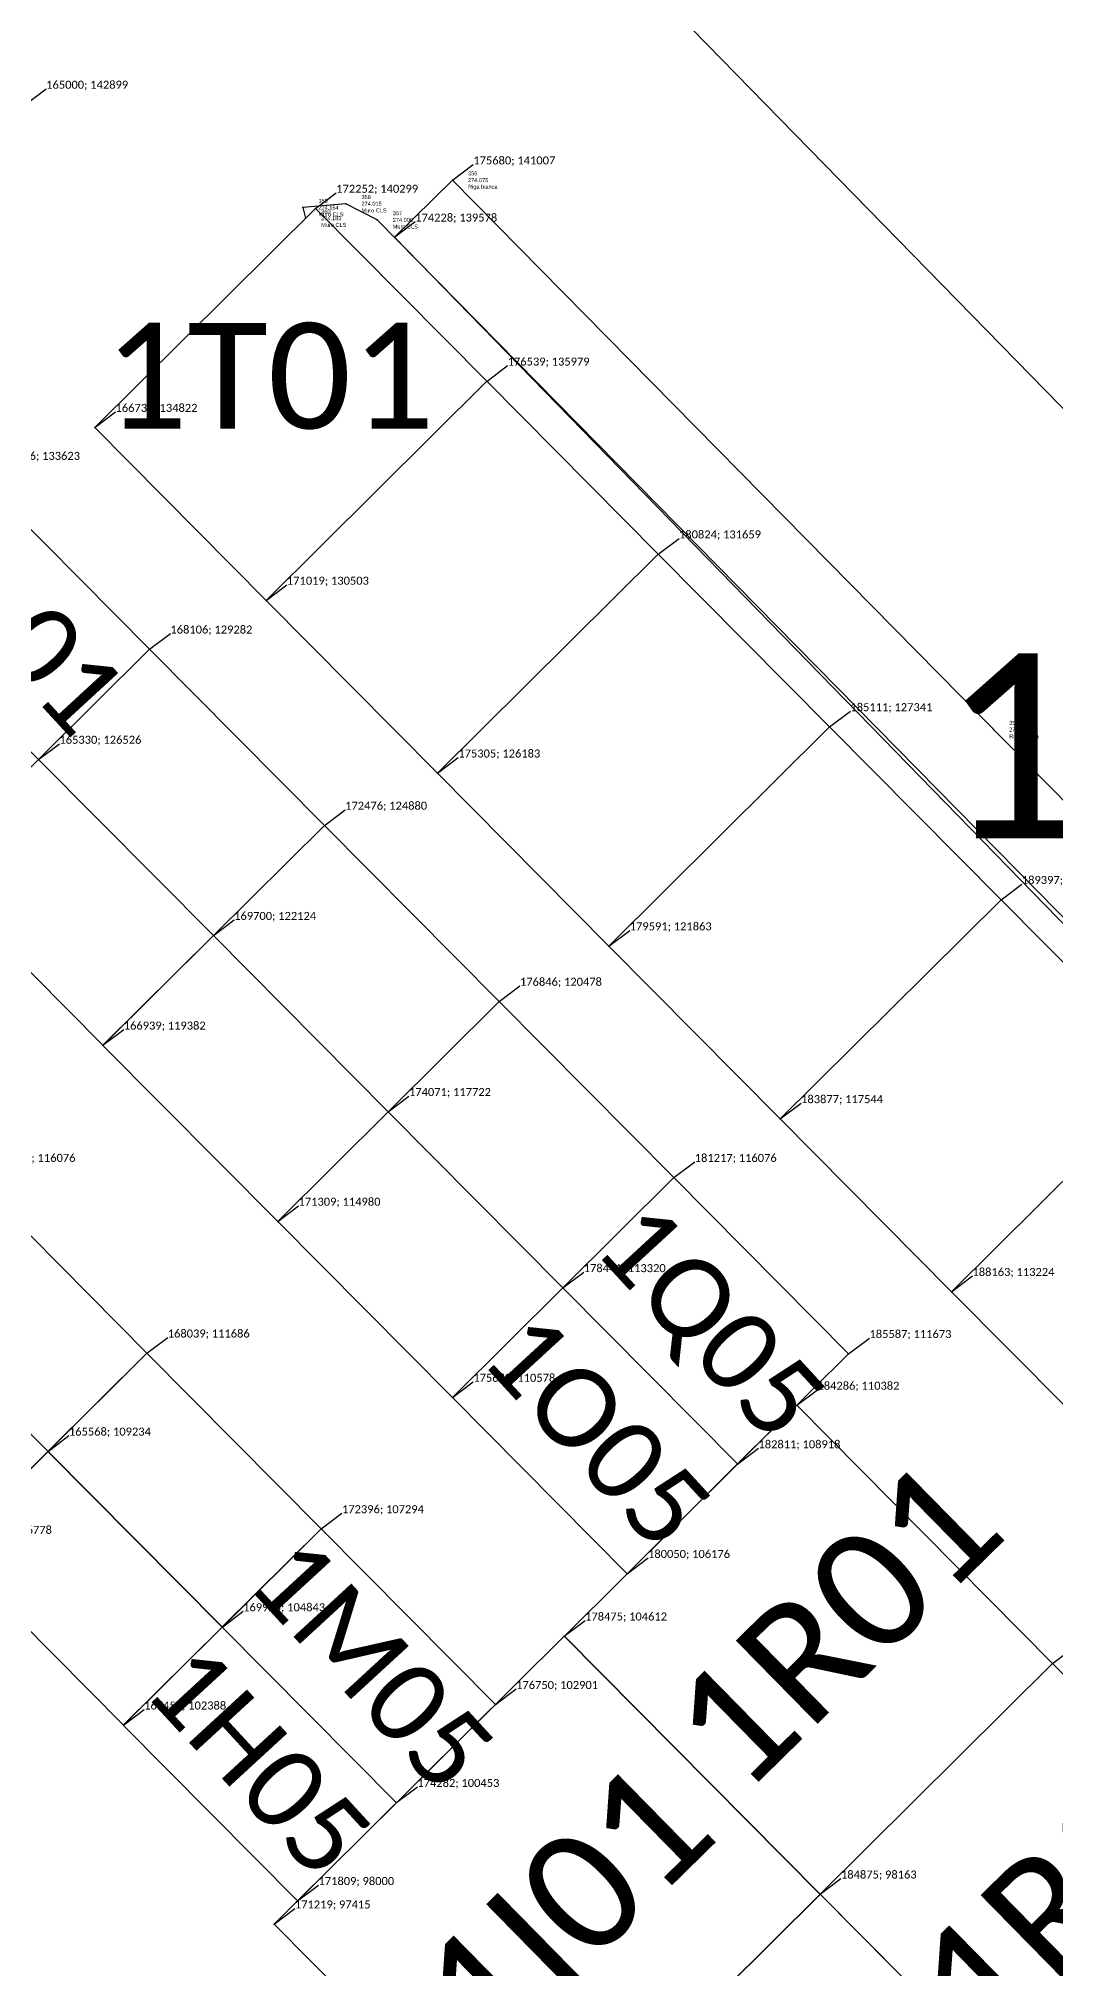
# Model space of a CAD drawing. Header units: millimetres. Extents: x 0 to 390805, y -63322 to 261273.
# Drawn here: x 165330 to 190758, y 96310 to 144545 of the extents above; entities that cross this region are included whole.
import ezdxf
from ezdxf.enums import TextEntityAlignment as Align

# ---------------------------------------------------------------- set-up
doc = ezdxf.new("R2010")
doc.units = ezdxf.units.MM
for name, color, linetype in [('pntdesc', 1, 'Continuous'), ('pntelev', 2, 'Continuous'), ('pntno', 3, 'Continuous'), ('WF Denominazione aree GPS', 7, 'Continuous'), ('WF linee di costruzione', 30, 'Continuous')]:
    doc.layers.add(name, color=color, linetype=linetype)
doc.layers.add('WF ingombro stive', color=1, linetype='Continuous', lineweight=30)
doc.layers.add('WF ingombro stive 2', color=1, linetype='Continuous', lineweight=30)
doc.styles.add('PDF Calibri', font='calibri.ttf')
doc.styles.get("Standard").update_dxf_attribs({"font": 'arial.ttf'})

# ---------------------------------------------------------------- blocks, each defined once
blk = doc.blocks.new('*U367')
blk.add_line((0, 0), (0.521, 0.393))
blk.add_point((0, 0))
at = {"style": 'PDF Calibri'}
blk.add_attdef('COORDINATES', (0.521, 0.393), '', height=0.2, dxfattribs=at)
blk = doc.blocks.new('*U369')
blk.add_line((0, 0), (0.521, 0.393))
blk.add_point((0, 0))
at = {"style": 'PDF Calibri'}
blk.add_attdef('COORDINATES', (0.521, 0.393), '', height=0.2, dxfattribs=at)
blk = doc.blocks.new('*U370')
blk.add_line((0, 0), (0.521, 0.393))
blk.add_point((0, 0))
at = {"style": 'PDF Calibri'}
blk.add_attdef('COORDINATES', (0.521, 0.393), '', height=0.2, dxfattribs=at)
blk = doc.blocks.new('*U371')
blk.add_line((0, 0), (0.521, 0.393))
blk.add_point((0, 0))
at = {"style": 'PDF Calibri'}
blk.add_attdef('COORDINATES', (0.521, 0.393), '', height=0.2, dxfattribs=at)
blk = doc.blocks.new('*U372')
blk.add_line((0, 0), (0.521, 0.393))
blk.add_point((0, 0))
at = {"style": 'PDF Calibri'}
blk.add_attdef('COORDINATES', (0.521, 0.393), '', height=0.2, dxfattribs=at)
blk = doc.blocks.new('*U373')
blk.add_line((0, 0), (0.521, 0.393))
blk.add_point((0, 0))
at = {"style": 'PDF Calibri'}
blk.add_attdef('COORDINATES', (0.521, 0.393), '', height=0.2, dxfattribs=at)
blk = doc.blocks.new('*U374')
blk.add_line((0, 0), (0.521, 0.393))
blk.add_point((0, 0))
at = {"style": 'PDF Calibri'}
blk.add_attdef('COORDINATES', (0.521, 0.393), '', height=0.2, dxfattribs=at)
blk = doc.blocks.new('*U375')
blk.add_line((0, 0), (0.521, 0.393))
blk.add_point((0, 0))
at = {"style": 'PDF Calibri'}
blk.add_attdef('COORDINATES', (0.521, 0.393), '', height=0.2, dxfattribs=at)
blk = doc.blocks.new('*U376')
blk.add_line((0, 0), (0.521, 0.393))
blk.add_point((0, 0))
at = {"style": 'PDF Calibri'}
blk.add_attdef('COORDINATES', (0.521, 0.393), '', height=0.2, dxfattribs=at)
blk = doc.blocks.new('*U377')
blk.add_line((0, 0), (0.521, 0.393))
blk.add_point((0, 0))
at = {"style": 'PDF Calibri'}
blk.add_attdef('COORDINATES', (0.521, 0.393), '', height=0.2, dxfattribs=at)
blk = doc.blocks.new('*U378')
blk.add_line((0, 0), (0.521, 0.393))
blk.add_point((0, 0))
at = {"style": 'PDF Calibri'}
blk.add_attdef('COORDINATES', (0.521, 0.393), '', height=0.2, dxfattribs=at)
blk = doc.blocks.new('*U379')
blk.add_line((0, 0), (0.521, 0.393))
blk.add_point((0, 0))
at = {"style": 'PDF Calibri'}
blk.add_attdef('COORDINATES', (0.521, 0.393), '', height=0.2, dxfattribs=at)
blk = doc.blocks.new('*U380')
blk.add_line((0, 0), (0.521, 0.393))
blk.add_point((0, 0))
at = {"style": 'PDF Calibri'}
blk.add_attdef('COORDINATES', (0.521, 0.393), '', height=0.2, dxfattribs=at)
blk = doc.blocks.new('*U361')
blk.add_line((0, 0), (0.521, 0.393))
blk.add_point((0, 0))
at = {"style": 'PDF Calibri'}
blk.add_attdef('COORDINATES', (0.521, 0.393), '', height=0.2, dxfattribs=at)
blk = doc.blocks.new('*U365')
blk.add_line((0, 0), (0.521, 0.393))
blk.add_point((0, 0))
at = {"style": 'PDF Calibri'}
blk.add_attdef('COORDINATES', (0.521, 0.393), '', height=0.2, dxfattribs=at)
blk = doc.blocks.new('*U366')
blk.add_line((0, 0), (0.521, 0.393))
blk.add_point((0, 0))
at = {"style": 'PDF Calibri'}
blk.add_attdef('COORDINATES', (0.521, 0.393), '', height=0.2, dxfattribs=at)
blk = doc.blocks.new('*U399')
blk.add_line((0, 0), (0.521, 0.393))
blk.add_point((0, 0))
at = {"style": 'PDF Calibri'}
blk.add_attdef('COORDINATES', (0.521, 0.393), '', height=0.2, dxfattribs=at)
blk = doc.blocks.new('*U400')
blk.add_line((0, 0), (0.521, 0.393))
blk.add_point((0, 0))
at = {"style": 'PDF Calibri'}
blk.add_attdef('COORDINATES', (0.521, 0.393), '', height=0.2, dxfattribs=at)
blk = doc.blocks.new('*U401')
blk.add_line((0, 0), (0.521, 0.393))
blk.add_point((0, 0))
at = {"style": 'PDF Calibri'}
blk.add_attdef('COORDINATES', (0.521, 0.393), '', height=0.2, dxfattribs=at)
blk = doc.blocks.new('*U402')
blk.add_line((0, 0), (0.521, 0.393))
blk.add_point((0, 0))
at = {"style": 'PDF Calibri'}
blk.add_attdef('COORDINATES', (0.521, 0.393), '', height=0.2, dxfattribs=at)
blk = doc.blocks.new('*U403')
blk.add_line((0, 0), (0.521, 0.393))
blk.add_point((0, 0))
at = {"style": 'PDF Calibri'}
blk.add_attdef('COORDINATES', (0.521, 0.393), '', height=0.2, dxfattribs=at)
blk = doc.blocks.new('*U404')
blk.add_line((0, 0), (0.521, 0.393))
blk.add_point((0, 0))
at = {"style": 'PDF Calibri'}
blk.add_attdef('COORDINATES', (0.521, 0.393), '', height=0.2, dxfattribs=at)
blk = doc.blocks.new('*U405')
blk.add_line((0, 0), (0.521, 0.393))
blk.add_point((0, 0))
at = {"style": 'PDF Calibri'}
blk.add_attdef('COORDINATES', (0.521, 0.393), '', height=0.2, dxfattribs=at)
blk = doc.blocks.new('*U387')
blk.add_line((0, 0), (0.521, 0.393))
blk.add_point((0, 0))
at = {"style": 'PDF Calibri'}
blk.add_attdef('COORDINATES', (0.521, 0.393), '', height=0.2, dxfattribs=at)
blk = doc.blocks.new('*U542')
blk.add_line((0, 0), (0.521, 0.393))
blk.add_point((0, 0))
at = {"style": 'PDF Calibri'}
blk.add_attdef('COORDINATES', (0.521, 0.393), '', height=0.2, dxfattribs=at)
blk = doc.blocks.new('rilievo')
at = {"elevation": 274.497}
blk.add_lwpolyline([(2299.708, 1691.683), (2301.45, 1693.467), (2302.908, 1695.671), (2303.367, 1698.789), (2293.127, 1709.501), (2271.625, 1731.352), (2270.843, 1731.755), (2269.766, 1731.657), (2269.835, 1731.394)], dxfattribs=at)
blk.add_polyline3d([(2340.288, 1732.142, 274.117), (2311.197, 1703.714, 274.025), (2247.022, 1769.313, 274.123), (2276.006, 1797.724, 274.136)], close=True)
for p in [(2273.507, 1732.345, 274.075), (2269.766, 1731.657, 274.154), (2270.843, 1731.755, 274.015), (2269.835, 1731.394, 274.183), (2271.625, 1731.352, 274), (2287.039, 1718.613, 273.96)]:
    blk.add_point(p)
at = {"layer": 'pntdesc'}
for s, p in [('Riga bianca', (2273.896, 1732.178, 274.075)), ('Muro CLS', (2270.155, 1731.491, 274.154)), ('Muro CLS', (2270.224, 1731.227, 274.183)), ('Muro CLS', (2271.232, 1731.589, 274.015)), ('Muro CLS', (2272.013, 1731.185, 274)), ('Riga bianca', (2287.428, 1718.447, 273.96))]:
    blk.add_text(s, height=0.1, dxfattribs=at).set_placement(p, align=Align.MIDDLE_LEFT)
at = {"layer": 'pntelev'}
for s, p in [('274.075', (2273.896, 1732.345, 274.075)), ('274.154', (2270.155, 1731.657, 274.154)), ('274.015', (2271.232, 1731.755, 274.015)), ('274.183', (2270.224, 1731.394, 274.183)), ('274.000', (2272.013, 1731.352, 274)), ('273.960', (2287.428, 1718.613, 273.96))]:
    blk.add_text(s, height=0.1, dxfattribs=at).set_placement(p, align=Align.MIDDLE_LEFT)
at = {"layer": 'pntno'}
for s, p in [('356', (2273.896, 1732.512, 274.075)), ('359', (2270.155, 1731.824, 274.154)), ('358', (2271.232, 1731.922, 274.015)), ('360', (2270.224, 1731.56, 274.183)), ('357', (2272.013, 1731.519, 274)), ('355', (2287.428, 1718.78, 273.96))]:
    blk.add_text(s, height=0.1, dxfattribs=at).set_placement(p, align=Align.MIDDLE_LEFT)
blk = doc.blocks.new('*U544')
blk.add_line((0, 0), (0.521, 0.393))
blk.add_point((0, 0))
at = {"style": 'PDF Calibri'}
blk.add_attdef('COORDINATES', (0.521, 0.393), '', height=0.2, dxfattribs=at)
blk = doc.blocks.new('*U545')
blk.add_line((0, 0), (0.521, 0.393))
blk.add_point((0, 0))
at = {"style": 'PDF Calibri'}
blk.add_attdef('COORDINATES', (0.521, 0.393), '', height=0.2, dxfattribs=at)
blk = doc.blocks.new('*U546')
blk.add_line((0, 0), (0.521, 0.393))
blk.add_point((0, 0))
at = {"style": 'PDF Calibri'}
blk.add_attdef('COORDINATES', (0.521, 0.393), '', height=0.2, dxfattribs=at)
blk = doc.blocks.new('*U547')
blk.add_line((0, 0), (0.521, 0.393))
blk.add_point((0, 0))
at = {"style": 'PDF Calibri'}
blk.add_attdef('COORDINATES', (0.521, 0.393), '', height=0.2, dxfattribs=at)
blk = doc.blocks.new('*U548')
blk.add_line((0, 0), (0.521, 0.393))
blk.add_point((0, 0))
at = {"style": 'PDF Calibri'}
blk.add_attdef('COORDINATES', (0.521, 0.393), '', height=0.2, dxfattribs=at)
blk = doc.blocks.new('*U549')
blk.add_line((0, 0), (0.521, 0.393))
blk.add_point((0, 0))
at = {"style": 'PDF Calibri'}
blk.add_attdef('COORDINATES', (0.521, 0.393), '', height=0.2, dxfattribs=at)
blk = doc.blocks.new('*U550')
blk.add_line((0, 0), (0.521, 0.393))
blk.add_point((0, 0))
at = {"style": 'PDF Calibri'}
blk.add_attdef('COORDINATES', (0.521, 0.393), '', height=0.2, dxfattribs=at)
blk = doc.blocks.new('*U551')
blk.add_line((0, 0), (0.521, 0.393))
blk.add_point((0, 0))
at = {"style": 'PDF Calibri'}
blk.add_attdef('COORDINATES', (0.521, 0.393), '', height=0.2, dxfattribs=at)
blk = doc.blocks.new('*U552')
blk.add_line((0, 0), (0.521, 0.393))
blk.add_point((0, 0))
at = {"style": 'PDF Calibri'}
blk.add_attdef('COORDINATES', (0.521, 0.393), '', height=0.2, dxfattribs=at)
blk = doc.blocks.new('*U553')
blk.add_line((0, 0), (0.521, 0.393))
blk.add_point((0, 0))
at = {"style": 'PDF Calibri'}
blk.add_attdef('COORDINATES', (0.521, 0.393), '', height=0.2, dxfattribs=at)
blk = doc.blocks.new('*U554')
blk.add_line((0, 0), (0.521, 0.393))
blk.add_point((0, 0))
at = {"style": 'PDF Calibri'}
blk.add_attdef('COORDINATES', (0.521, 0.393), '', height=0.2, dxfattribs=at)
blk = doc.blocks.new('*U555')
blk.add_line((0, 0), (0.521, 0.393))
blk.add_point((0, 0))
at = {"style": 'PDF Calibri'}
blk.add_attdef('COORDINATES', (0.521, 0.393), '', height=0.2, dxfattribs=at)
blk = doc.blocks.new('*U556')
blk.add_line((0, 0), (0.521, 0.393))
blk.add_point((0, 0))
at = {"style": 'PDF Calibri'}
blk.add_attdef('COORDINATES', (0.521, 0.393), '', height=0.2, dxfattribs=at)
blk = doc.blocks.new('*U557')
blk.add_line((0, 0), (0.521, 0.393))
blk.add_point((0, 0))
at = {"style": 'PDF Calibri'}
blk.add_attdef('COORDINATES', (0.521, 0.393), '', height=0.2, dxfattribs=at)
blk = doc.blocks.new('*U558')
blk.add_line((0, 0), (0.521, 0.393))
blk.add_point((0, 0))
at = {"style": 'PDF Calibri'}
blk.add_attdef('COORDINATES', (0.521, 0.393), '', height=0.2, dxfattribs=at)
blk = doc.blocks.new('*U559')
blk.add_line((0, 0), (0.521, 0.393))
blk.add_point((0, 0))
at = {"style": 'PDF Calibri'}
blk.add_attdef('COORDINATES', (0.521, 0.393), '', height=0.2, dxfattribs=at)
blk = doc.blocks.new('*U560')
blk.add_line((0, 0), (0.521, 0.393))
blk.add_point((0, 0))
at = {"style": 'PDF Calibri'}
blk.add_attdef('COORDINATES', (0.521, 0.393), '', height=0.2, dxfattribs=at)
blk = doc.blocks.new('*U562')
blk.add_line((0, 0), (0.521, 0.393))
blk.add_point((0, 0))
at = {"style": 'PDF Calibri'}
blk.add_attdef('COORDINATES', (0.521, 0.393), '', height=0.2, dxfattribs=at)
blk = doc.blocks.new('*U563')
blk.add_line((0, 0), (0.521, 0.393))
blk.add_point((0, 0))
at = {"style": 'PDF Calibri'}
blk.add_attdef('COORDINATES', (0.521, 0.393), '', height=0.2, dxfattribs=at)

msp = doc.modelspace()

# ---------------------------------------------------------------- linework, layer by layer
at = {"layer": 'WF ingombro stive'}
msp.add_point((176752.464, 102903.717, -271991.425), dxfattribs=at)
at = {"layer": 'WF ingombro stive 2'}
for points, elevation in [([(207169.455, 109056.254), (205541.213, 107451.565), (174227.982, 139578.286), (175680.41, 141007.49)], 2083.631), ([(166733.245, 134822.436), (171019.174, 130502.767), (176538.012, 135979.427), (172252.769, 140298.001)], -271991.425), ([(171019.174, 130502.767), (175305.102, 126183.098), (180824.203, 131659.09), (176538.012, 135979.427)], -271991.425), ([(175305.102, 126183.098), (179591.031, 121863.429), (185110.602, 127340.817), (180824.203, 131659.09)], -271991.425), ([(179591.031, 121863.429), (183876.96, 117543.761), (189396.897, 123021.512), (185110.602, 127340.817)], -271991.425), ([(183876.96, 117543.761), (188162.888, 113224.092), (193683.192, 118702.207), (189396.897, 123021.512)], -271991.425), ([(188162.888, 113224.092), (192448.817, 108904.423), (197969.487, 114382.902), (193683.192, 118702.207)], -271991.425), ([(190687.345, 103933.343), (184876.181, 98164.121), (178477.646, 104615.431), (184288.81, 110384.653)], -271991.425), ([(184870.882, 98158.78), (177620.056, 90961.156), (171219.111, 97414.576), (178474.852, 104612.341)], -271991.425), ([(197085.88, 97482.032), (191274.717, 91712.81), (184876.181, 98164.121), (190687.345, 103933.343)], -271991.425), ([(191274.408, 91707.923), (184023.582, 84510.299), (177622.637, 90963.718), (184878.378, 98161.483)], -271991.425)]:
    msp.add_lwpolyline(points, close=True, dxfattribs=dict(at, elevation=elevation))
at = {"layer": 'WF ingombro stive 2', "elevation": -271991.425}
for points in [[(160959.694, 130928.042), (165330.024, 126525.941), (168105.58, 129281.574), (163735.218, 133683.534), (160959.694, 130928.042)], [(165330.112, 126526.028), (169700.442, 122123.926), (172475.998, 124879.56), (168105.635, 129281.519), (165330.112, 126526.028)], [(162568.356, 123784.205), (166938.819, 119382.236), (169700.354, 122123.839), (165330.024, 126525.941), (162568.356, 123784.205)], [(169700.354, 122123.839), (174070.684, 117721.738), (176846.24, 120477.371), (172475.877, 124879.331), (169700.354, 122123.839)], [(166938.686, 119382.103), (171309.149, 114980.134), (174070.684, 117721.738), (169700.354, 122123.839), (166938.686, 119382.103)], [(174070.946, 117721.998), (178441.276, 113319.897), (181216.833, 116075.53), (176846.47, 120477.49), (174070.946, 117721.998)], [(171309.363, 114980.346), (175679.826, 110578.377), (178441.361, 113319.981), (174071.031, 117722.082), (171309.363, 114980.346)], [(161210.75, 113625.137), (163681.974, 116076.79), (168038.355, 111685.32), (165568.094, 109234.045), (161209.465, 113623.863)], [(178441.364, 113319.984), (182811.694, 108917.882), (185587.25, 111673.515), (181216.887, 116075.475), (178441.364, 113319.984)], [(158734.874, 111168.455), (163092.27, 106778.245), (165565.684, 109232.162), (161208.031, 113622.949), (158734.874, 111168.455)], [(175679.783, 110578.334), (180050.247, 106176.366), (182811.782, 108917.969), (178441.452, 113320.071), (175679.783, 110578.334)], [(165567.805, 109234.336), (168039.029, 111685.988), (172395.41, 107294.518), (169925.148, 104843.243), (165566.52, 109233.061)], [(163092.27, 106778.245), (167449.665, 102388.036), (169923.079, 104841.953), (165565.427, 109232.739), (163092.27, 106778.245)], [(169924.86, 104843.534), (172396.083, 107295.187), (176752.464, 102903.717), (174282.203, 100452.441), (169923.575, 104842.26)], [(167447.858, 102386.244), (171805.254, 97996.034), (174278.667, 100449.951), (169921.015, 104840.737), (167447.858, 102386.244)]]:
    msp.add_lwpolyline(points, dxfattribs=at)
at = {"layer": 'WF linee di costruzione'}
for p in [(169700.354, 122123.839, -271991.425), (174070.684, 117721.738, -271991.425), (178441.014, 113319.636, -271991.425)]:
    msp.add_point(p, dxfattribs=at)

# ---------------------------------------------------------------- block references
at = {"xscale": 1000, "yscale": 1000, "zscale": 1000}
msp.add_blockref('rilievo', (-2097826.202, -1591337.305, -271991.425), dxfattribs=at)
for name, p, values in [('*U361', (164999.638, 142899.145, -271991.425), {'COORDINATES': '165000; 142899'}), ('*U379', (175680.41, 141007.49, 2083.631), {'COORDINATES': '175680; 141007'}), ('*U378', (172252.09, 140298.685, -271991.425), {'COORDINATES': '172252; 140299'}), ('*U380', (174227.982, 139578.286, 2083.631), {'COORDINATES': '174228; 139578'}), ('*U376', (176538.732, 135978.701, -271991.425), {'COORDINATES': '176539; 135979'}), ('*U377', (166733.245, 134822.436, -271991.425), {'COORDINATES': '166733; 134822'}), ('*U387', (163795.63, 133622.685, -271991.425), {'COORDINATES': '163796; 133623'}), ('*U374', (180824.203, 131659.09, -271991.425), {'COORDINATES': '180824; 131659'}), ('*U375', (171019.174, 130502.767, -271991.425), {'COORDINATES': '171019; 130503'}), ('*U545', (168105.635, 129281.519, -271991.425), {'COORDINATES': '168106; 129282'}), ('*U372', (185110.602, 127340.817, -271991.425), {'COORDINATES': '185111; 127341'}), ('*U544', (165330.176, 126526.092, -271991.425), {'COORDINATES': '165330; 126526'}), ('*U373', (175305.102, 126183.098, -271991.425), {'COORDINATES': '175305; 126183'}), ('*U548', (172475.998, 124879.56, -271991.425), {'COORDINATES': '172476; 124880'}), ('*U370', (189396.897, 123021.512, -271991.425), {'COORDINATES': '189397; 123022'}), ('*U547', (169700.442, 122123.926, -271991.425), {'COORDINATES': '169700; 122124'}), ('*U371', (179591.031, 121863.429, -271991.425), {'COORDINATES': '179591; 121863'}), ('*U551', (176846.415, 120477.545, -271991.425), {'COORDINATES': '176846; 120478'}), ('*U546', (166938.819, 119382.236, -271991.425), {'COORDINATES': '166939; 119382'}), ('*U550', (174071.058, 117722.109, -271991.425), {'COORDINATES': '174071; 117722'}), ('*U369', (183876.96, 117543.761, -271991.425), {'COORDINATES': '183877; 117544'}), ('*U542', (163682.35, 116076.411, -271991.425), {'COORDINATES': '163682; 116076'}), ('*U554', (181216.833, 116075.53, -271991.425), {'COORDINATES': '181217; 116076'}), ('*U549', (171309.363, 114980.346, -271991.425), {'COORDINATES': '171309; 114980'}), ('*U553', (178441.405, 113320.024, -271991.425), {'COORDINATES': '178441; 113320'}), ('*U367', (188162.888, 113224.092, -271991.425), {'COORDINATES': '188163; 113224'}), ('*U557', (168039.029, 111685.988, -271991.425), {'COORDINATES': '168039; 111686'}), ('*U405', (185587.279, 111673.486, -271991.425), {'COORDINATES': '185587; 111673'}), ('*U552', (175679.826, 110578.377, -271991.425), {'COORDINATES': '175680; 110578'}), ('*U404', (184286.015, 110381.563, -271991.425), {'COORDINATES': '184286; 110382'}), ('*U556', (165568.094, 109234.045, -271991.425), {'COORDINATES': '165568; 109234'}), ('*U403', (182811.344, 108917.534, -271991.425), {'COORDINATES': '182811; 108918'}), ('*U560', (172395.786, 107294.139, -271991.425), {'COORDINATES': '172396; 107294'}), ('*U555', (163092.27, 106778.245, -271991.425), {'COORDINATES': '163092; 106778'}), ('*U402', (180050.082, 106176.264, -271991.425), {'COORDINATES': '180050; 106176'}), ('*U559', (169925.148, 104843.243, -271991.425), {'COORDINATES': '169925; 104843'}), ('*U401', (178474.852, 104612.341, -271991.425), {'COORDINATES': '178475; 104612'}), ('*U563', (190687.268, 103930.466, -271991.425), {'COORDINATES': '190687; 103930'}), ('*U400', (176749.769, 102901.042, -271991.425), {'COORDINATES': '176750; 102901'}), ('*U558', (167449.665, 102388.036, -271991.425), {'COORDINATES': '167450; 102388'}), ('*U399', (174281.827, 100452.82, -271991.425), {'COORDINATES': '174282; 100453'}), ('*U366', (171808.867, 97999.619, -271991.425), {'COORDINATES': '171809; 98000'}), ('*U562', (184874.626, 98162.735, -271991.425), {'COORDINATES': '184875; 98163'}), ('*U365', (171219.111, 97414.576, -271991.425), {'COORDINATES': '171219; 97415'})]:
    msp.add_blockref(name, p, dxfattribs=at).add_auto_attribs(values)

# ---------------------------------------------------------------- texts
at = {"layer": 'WF Denominazione aree GPS', "style": 'PDF Calibri'}
for s, height, p in [('1T01', 2641.2676, (166969.259, 134798.573, -271991.425)), ('1V', 4612.3628, (187874.307, 124555.827, -271991.425))]:
    msp.add_text(s, height=height, dxfattribs=at).set_placement(p)
for s, height, rotation, p in [('1Q01', 1964.9424, 312.6040241, (161669.865, 131920.373)), ('1Q05', 1964.9424, 312.6040241, (179155.949, 114295.974)), ('1O05', 1964.9424, 312.6040241, (176316.88, 111546.327)), ('1R01', 2918.3345, 44.4698241, (182931.671, 100577.669, -271991.425)), ('1M05', 1964.9424, 312.6040241, (170485.094, 105925.054)), ('1H05', 1964.9424, 312.6040241, (167901.398, 103247.093)), ('1R02', 2918.3345, 44.4698241, (189052.55, 94214.526, -271991.425)), ('1I01', 2918.3345, 44.4698241, (176657.71, 93958.923))]:
    msp.add_text(s, height=height, rotation=rotation, dxfattribs=at).set_placement(p)

doc.saveas('drawing.dxf')
